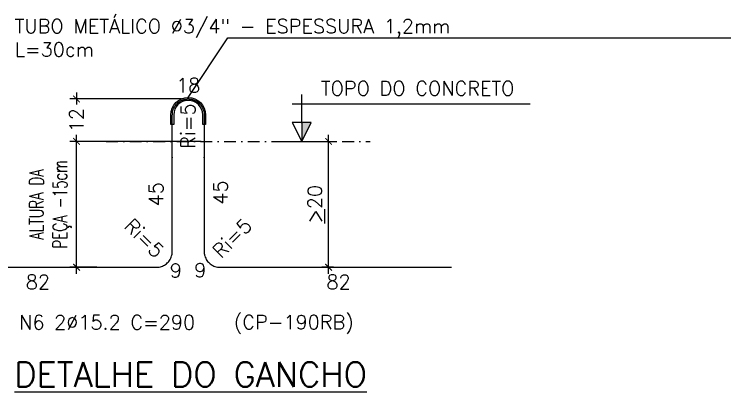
# Model space of a CAD drawing. Header units: centimetres. Extents: x 1658 to 19651, y 8294 to 11444.
# Drawn here: x 7305 to 8066, y 8946 to 9348 of the extents above; entities that cross this region are included whole.
import ezdxf

# ---------------------------------------------------------------- set-up
doc = ezdxf.new("R2010")
doc.units = ezdxf.units.CM
doc.header["$LTSCALE"] = 50
doc.header["$MEASUREMENT"] = 0
doc.header["$PDMODE"] = 67
doc.linetypes.add('DASHDOT', pattern=[1, 0.5, -0.25, 0, -0.25])
for name, color, linetype in [('FERROS-PRECON', 4, 'Continuous'), ('HACHURAS-PRECON', 1, 'Continuous'), ('LINHA CENTRO-PRECON', 1, 'DASHDOT'), ('LINHA-01-PRECON', 1, 'Continuous'), ('LINHA-04-PRECON', 4, 'Continuous'), ('X1', 2, 'Continuous')]:
    doc.layers.add(name, color=color, linetype=linetype)
doc.styles.add('PRECON-ROMANS', font='romans.shx')
doc.styles.get("Standard").update_dxf_attribs({"font": 'romans.shx'})
doc.dimstyles.new('ESC50-50', dxfattribs={"dimscale": 50, "dimtxt": 0.2, "dimasz": 0.15, "dimexe": 0.15, "dimexo": 0.15, "dimgap": 0.08, "dimtad": 1, "dimdec": 1, "dimzin": 12, "dimdsep": 46, "dimtxsty": 'Standard', "dimblk": 'ARCHTICK', "dimcen": 0.09, "dimdle": 0.15, "dimclrd": 256, "dimclre": 256, "dimclrt": 2, "dimazin": 3, "dimtfac": 1, "dimtdec": 1, "dimtmove": 1, "dimatfit": 2, "dimfxl": 0.15, "dimtolj": 1, "dimtzin": 0, "dimarcsym": 0})
doc.dimstyles.new('ESC75-25', dxfattribs={"dimscale": 0, "dimtxt": 15, "dimasz": 7, "dimexe": 7, "dimexo": 7, "dimgap": 5.5, "dimtad": 1, "dimdec": 1, "dimlfac": 0.333333, "dimdsep": 46, "dimtxsty": 'Standard', "dimblk": 'ARCHTICK', "dimcen": 0.1, "dimdle": 7, "dimclrd": 256, "dimclre": 256, "dimclrt": 2, "dimadec": 0, "dimazin": 0, "dimtfac": 1, "dimtdec": 1, "dimtix": 1, "dimtmove": 2, "dimatfit": 3, "dimfxl": 1, "dimarcsym": 0})

# ---------------------------------------------------------------- blocks, each defined once
blk = doc.blocks.new('*D226')
at = {"layer": 'Defpoints', "color": 0, "linetype": 'Continuous', "transparency": 16777216}
for p in [(7474.59, 9230.55), (7473.09, 9095.59), (7474.59, 9095.59)]:
    blk.add_point(p, dxfattribs=at)
at = {"layer": 'LINHA-01-PRECON', "color": 2, "linetype": 'Continuous', "transparency": 16777216, "insert": (7455.76, 9156.34), "char_height": 15, "attachment_point": 5, "rotation": 90}
blk.add_mtext('45', dxfattribs=at)
blk = doc.blocks.new('_ArchTick')
at = {"color": 0, "linetype": 'ByBlock', "const_width": 0.15}
blk.add_lwpolyline([(-0.5, -0.5), (0.5, 0.5)], dxfattribs=at)
blk = doc.blocks.new('*D227')
at = {"layer": 'Defpoints', "color": 0, "linetype": 'Continuous', "transparency": 16777216}
for p in [(7210.18, 9078.69), (7456.18, 9078.69), (7456.18, 9078.69)]:
    blk.add_point(p, dxfattribs=at)
at = {"layer": 'LINHA-01-PRECON', "color": 2, "linetype": 'Continuous', "transparency": 16777216, "insert": (7330.27, 9063.03), "char_height": 15, "attachment_point": 5}
blk.add_mtext('82', dxfattribs=at)
blk = doc.blocks.new('*D228')
at = {"layer": 'Defpoints', "color": 0, "linetype": 'Continuous', "transparency": 16777216}
for p in [(7505.4, 9230.55), (7505.4, 9095.59), (7506.9, 9095.59)]:
    blk.add_point(p, dxfattribs=at)
at = {"layer": 'LINHA-01-PRECON', "color": 2, "linetype": 'Continuous', "transparency": 16777216, "insert": (7524.23, 9158.18), "char_height": 15, "attachment_point": 5, "rotation": 90}
blk.add_mtext('45', dxfattribs=at)
blk = doc.blocks.new('*D229')
at = {"layer": 'Defpoints', "color": 0, "transparency": 16777216}
for p in [(7579.99, 9212.49), (7639.14, 9212.49), (7651.51, 9078.69)]:
    blk.add_point(p, dxfattribs=at)
at = {"layer": 'LINHA-01-PRECON', "lineweight": -2, "transparency": 16777216}
for p, q in [((7639.14, 9071.69), (7639.14, 9219.49)), ((7586.99, 9212.49), (7646.14, 9212.49)), ((7644.51, 9078.69), (7632.14, 9078.69))]:
    blk.add_line(p, q, dxfattribs=at)
at = {"layer": 'LINHA-01-PRECON', "lineweight": -2, "transparency": 16777216, "xscale": 7, "yscale": 7, "zscale": 7}
for p, rotation in [((7639.14, 9212.49), 90), ((7639.14, 9078.69), 270)]:
    blk.add_blockref('_ArchTick', p, dxfattribs=dict(at, rotation=rotation))
at = {"layer": 'LINHA-01-PRECON', "color": 2, "transparency": 16777216, "insert": (7624.64, 9145.59), "char_height": 15, "attachment_point": 5, "rotation": 90}
blk.add_mtext('{\\L>}20', dxfattribs=at)
blk = doc.blocks.new('*D230')
at = {"layer": 'Defpoints', "color": 0, "transparency": 16777216}
for p in [(7371.33, 9212.49), (7510.92, 9212.49), (7399.99, 9078.69)]:
    blk.add_point(p, dxfattribs=at)
at = {"layer": 'LINHA-01-PRECON', "lineweight": -2, "transparency": 16777216}
for p, q in [((7371.33, 9071.69), (7371.33, 9219.49)), ((7503.92, 9212.49), (7364.33, 9212.49)), ((7392.99, 9078.69), (7364.33, 9078.69))]:
    blk.add_line(p, q, dxfattribs=at)
at = {"layer": 'LINHA-01-PRECON', "lineweight": -2, "transparency": 16777216, "xscale": 7, "yscale": 7, "zscale": 7}
for p, rotation in [((7371.33, 9212.49), 90), ((7371.33, 9078.69), 270)]:
    blk.add_blockref('_ArchTick', p, dxfattribs=dict(at, rotation=rotation))
at = {"layer": 'LINHA-01-PRECON', "color": 2, "transparency": 16777216, "insert": (7343.33, 9145.59), "char_height": 15, "attachment_point": 5, "rotation": 90}
blk.add_mtext('{\\W0.7;ALTURA DA \\PPEÇA -15cm}', dxfattribs=at)
blk = doc.blocks.new('*D231')
at = {"layer": 'Defpoints', "color": 0, "transparency": 16777216}
for p in [(7489.99, 9257.55), (7371.33, 9212.49), (7402.67, 9212.49)]:
    blk.add_point(p, dxfattribs=at)
at = {"layer": 'LINHA-01-PRECON', "lineweight": -2, "transparency": 16777216}
for p, q in [((7371.33, 9264.55), (7371.33, 9251.59)), ((7482.99, 9257.55), (7364.33, 9257.55)), ((7371.33, 9205.49), (7371.33, 9218.44)), ((7395.67, 9212.49), (7364.33, 9212.49))]:
    blk.add_line(p, q, dxfattribs=at)
at = {"layer": 'LINHA-01-PRECON', "lineweight": -2, "transparency": 16777216, "xscale": 7, "yscale": 7, "zscale": 7}
for p, rotation in [((7371.33, 9257.55), 90), ((7371.33, 9212.49), 270)]:
    blk.add_blockref('_ArchTick', p, dxfattribs=dict(at, rotation=rotation))
at = {"layer": 'LINHA-01-PRECON', "color": 2, "transparency": 16777216, "insert": (7371.33, 9235.02), "char_height": 15, "attachment_point": 5, "rotation": 90}
blk.add_mtext('12', dxfattribs=at)
blk = doc.blocks.new('*D232')
at = {"layer": 'Defpoints', "color": 0, "linetype": 'Continuous', "transparency": 16777216}
for p in [(7523.8, 9078.69), (7523.8, 9078.69), (7769.8, 9078.69)]:
    blk.add_point(p, dxfattribs=at)
at = {"layer": 'LINHA-01-PRECON', "color": 2, "linetype": 'Continuous', "transparency": 16777216, "insert": (7649.72, 9063.03), "char_height": 15, "attachment_point": 5}
blk.add_mtext('82', dxfattribs=at)

msp = doc.modelspace()

# ---------------------------------------------------------------- hatches: boundary and pattern name
at = {"layer": 'HACHURAS-PRECON'}
msp.add_hatch(color=256, dxfattribs=at).paths.add_polyline_path([(7610.59, 9232.48), (7620.59, 9232.48), (7610.59, 9212.49)])

# ---------------------------------------------------------------- linework, layer by layer
msp.add_line((7610.59, 9232.48), (7610.59, 9212.49), dxfattribs=at)
at = {"layer": 'LINHA CENTRO-PRECON', "color": 1, "ltscale": 0.5}
msp.add_line((7402.67, 9212.49), (7683.25, 9212.49), dxfattribs=at)
at = {"layer": 'LINHA-01-PRECON'}
for p, q in [((7610.59, 9231.96), (7610.59, 9262.46)), ((7600.6, 9252.47), (7853.38, 9252.47)), ((7620.59, 9232.48), (7600.6, 9232.48)), ((7600.6, 9232.48), (7610.59, 9212.49)), ((7610.59, 9212.49), (7620.59, 9232.48))]:
    msp.add_line(p, q, dxfattribs=at)
msp.add_lwpolyline([(7508.4, 9230.55), (7505.4, 9230.55), (7505.4, 9240.64, 1), (7474.59, 9240.64), (7474.59, 9230.55), (7471.59, 9230.55), (7471.59, 9240.64, -1), (7508.4, 9240.64)], format="xyb", close=True, dxfattribs=at)
at = {"layer": 'LINHA-04-PRECON', "color": 4, "linetype": 'Continuous'}
msp.add_rational_spline([(7210.18, 9078.69), (7413.09, 9078.69), (7456.18, 9078.69), (7463.18, 9078.69), (7468.13, 9083.64), (7473.09, 9088.59), (7473.09, 9095.59), (7473.09, 9203.49), (7473.09, 9240.64), (7473.09, 9247.64), (7478.04, 9252.59), (7482.99, 9257.55), (7489.99, 9257.55), (7496.99, 9257.55), (7501.94, 9252.59), (7506.9, 9247.64), (7506.9, 9240.64), (7506.9, 9203.49), (7506.9, 9095.59), (7506.9, 9088.59), (7511.85, 9083.64), (7516.8, 9078.69), (7523.8, 9078.69), (7566.9, 9078.69), (7769.8, 9078.69)], [1, 1, 1, 0.923879532511, 1, 0.923879532511, 1, 1, 1, 0.923879532511, 1, 0.923879532511, 1, 0.923879532511, 1, 0.923879532511, 1, 1, 1, 0.923879532511, 1, 0.923879532511, 1, 1, 1], degree=2, knots=[0, 0, 0, 1, 1, 1.785398, 1.785398, 2.570796, 2.570796, 3.570796, 3.570796, 4.356194, 4.356194, 5.141593, 5.141593, 5.926991, 5.926991, 6.712389, 6.712389, 7.712389, 7.712389, 8.497787, 8.497787, 9.283185, 9.283185, 10.283185, 10.283185, 10.283185], dxfattribs=at)

# ---------------------------------------------------------------- texts
at = {"color": 2, "char_height": 15, "attachment_point": 5}
for s, insert in [('\\A1;\\pxql;TUBO METÁLICO %%C3/4" - ESPESSURA 1,2mm\\PL=30cm', (7537.01, 9322.51)), ('\\A1;18', (7489.99, 9272.05)), ('\\A1;TOPO DO CONCRETO', (7733.81, 9268.81)), ('\\A1;9', (7476.78, 9075.28)), ('\\A1;9', (7502.81, 9075.55)), ('\\A1;(CP-190RB)', (7602.15, 9017.79))]:
    msp.add_mtext(s, dxfattribs=dict(at, insert=insert))
at = {"color": 2, "insert": (7489.77, 9228.81), "char_height": 15, "width": 129.8299, "attachment_point": 5, "rotation": 90}
msp.add_mtext('\\A1;Ri=5', dxfattribs=at)
at = {"layer": 'FERROS-PRECON', "color": 2, "linetype": 'Continuous', "char_height": 15, "width": 87.8571}
for insert, attachment_point, rotation in [((7465.68, 9097.87), 3, 315), ((7514.31, 9097.87), 1, 45)]:
    msp.add_mtext('Ri=5', dxfattribs=dict(at, insert=insert, attachment_point=attachment_point, rotation=rotation))
at = {"layer": 'LINHA-01-PRECON', "color": 4, "insert": (7492.58, 8964.82), "char_height": 26.25, "attachment_point": 5}
msp.add_mtext('{\\LDETALHE DO GANCHO}', dxfattribs=at)
at = {"layer": 'X1', "style": 'PRECON-ROMANS'}
msp.add_text('N6 2%%C15.2 C=290', height=15, dxfattribs=at).set_placement((7310.25, 9012.63))

# ---------------------------------------------------------------- dimensions: what is measured, and where the dimension line sits
at = {"layer": 'LINHA-01-PRECON'}
dim = msp.add_linear_dim(base=(7371.33, 9212.49), p1=(7489.99, 9257.55), p2=(7402.67, 9212.49), angle=90, text='12', dimstyle='ESC75-25', override={"dimscale": 1}, dxfattribs=at)
dim.commit()
dim.dimension.update_dxf_attribs({"geometry": '*D231', "text_midpoint": (7371.33, 9235.02), "dimtype": 160})
at = {"layer": 'LINHA-01-PRECON', "linetype": 'Continuous'}
for base, p1, p2, angle, picture, middle in [((7474.59, 9095.59), (7474.59, 9230.55), (7473.09, 9095.59), 90, '*D226', (7455.76, 9156.34)), ((7505.4, 9095.59), (7505.4, 9230.55), (7506.9, 9095.59), 90, '*D228', (7524.23, 9158.18)), ((7456.18, 9078.69), (7210.18, 9078.69), (7456.18, 9078.69), 180, '*D227', (7330.27, 9063.03))]:
    dim = msp.add_linear_dim(base=base, p1=p1, p2=p2, angle=angle, dimstyle='ESC75-25', override={"dimscale": 1, "dimse1": 1, "dimse2": 1, "dimsd1": 1, "dimsd2": 1}, dxfattribs=at)
    dim.commit()
    dim.dimension.update_dxf_attribs({"geometry": picture, "text_midpoint": middle, "dimtype": 160})
at = {"layer": 'LINHA-01-PRECON'}
for base, p1, p2, text, picture, middle in [((7371.33, 9212.49), (7399.99, 9078.69), (7510.92, 9212.49), '{\\W0.7;ALTURA DA \\PPEÇA -15cm}', '*D230', (7343.33, 9145.59)), ((7639.14, 9212.49), (7651.51, 9078.69), (7579.99, 9212.49), '{\\L>}20', '*D229', (7624.64, 9145.59))]:
    dim = msp.add_linear_dim(base=base, p1=p1, p2=p2, angle=90, text=text, dimstyle='ESC75-25', override={"dimscale": 1}, dxfattribs=at)
    dim.commit()
    dim.dimension.update_dxf_attribs({"geometry": picture, "text_midpoint": middle})
at = {"layer": 'LINHA-01-PRECON', "linetype": 'Continuous'}
dim = msp.add_linear_dim(base=(7523.8, 9078.69), p1=(7769.8, 9078.69), p2=(7523.8, 9078.69), dimstyle='ESC75-25', override={"dimscale": 1, "dimse1": 1, "dimse2": 1, "dimsd1": 1, "dimsd2": 1}, dxfattribs=at)
dim.commit()
dim.dimension.update_dxf_attribs({"geometry": '*D232', "text_midpoint": (7649.72, 9063.03), "dimtype": 160})

# ---------------------------------------------------------------- leaders
at = {"layer": 'LINHA-01-PRECON'}
msp.add_leader([(7489.99, 9259.05), (7532.09, 9322.51), (8066.42, 9322.51)], dimstyle='ESC50-50', override={"dimscale": 1, "dimtad": 0}, dxfattribs=at)

doc.saveas('drawing.dxf')
